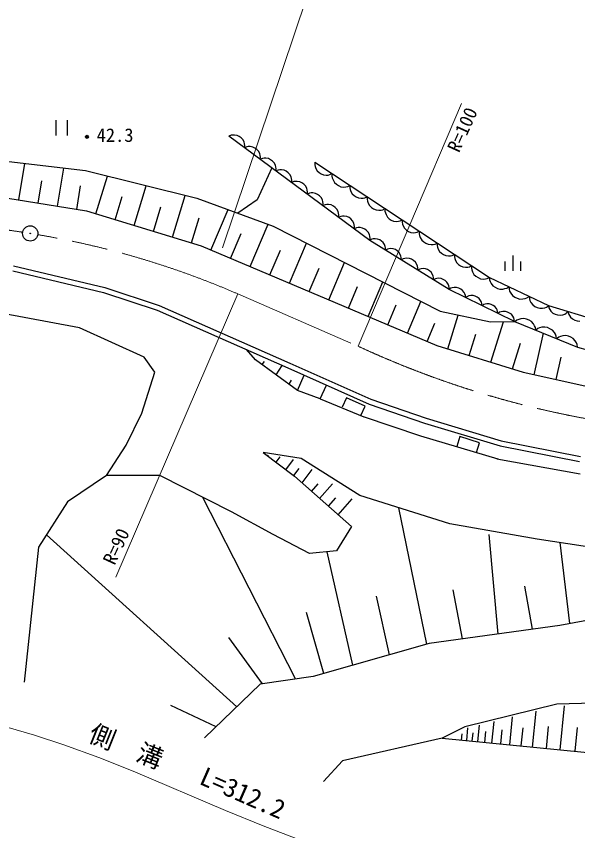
# Model space of a CAD drawing. Units: millimetres, scale not verified. Extents: x 40000 to 680000, y 20000 to 380000.
# Drawn here: x 352908 to 407658, y 240118 to 319520 of the extents above; entities that cross this region are included whole.
import ezdxf
from ezdxf.enums import TextEntityAlignment as Align

# ---------------------------------------------------------------- set-up
doc = ezdxf.new("R2010")
doc.units = ezdxf.units.MM
doc.header["$LTSCALE"] = 1000
doc.linetypes.add('CHAIN', pattern=[18.5, 12, -1.5, 3.5, -1.5])
for name, color, linetype, lineweight in [('M-BGD', 7, 'Continuous', 25), ('M-BMK', 2, 'CHAIN', 13), ('M-BMK-SRVR', 3, 'Continuous', 25), ('M-STR-HTXT', 7, 'Continuous', 13)]:
    doc.layers.add(name, color=color, linetype=linetype, lineweight=lineweight)
doc.styles.add('ＭＳ ゴシック', font='')
doc.styles.get('ＭＳ ゴシック').set_extended_font_data('MS Gothic')

msp = doc.modelspace()

# ---------------------------------------------------------------- linework, layer by layer
at = {"layer": 'M-BGD'}
for p, q in [((356752, 309405), (356752, 307905)), ((357892, 307905), (357892, 309405)), ((387401, 297674), (373635, 307838)), ((373849, 307916), (373645, 307831)), ((374009, 307940), (373849, 307916)), ((374199, 307942), (374009, 307940)), ((374450, 307898), (374199, 307942)), ((374656, 307793), (374450, 307898)), ((374839, 307658), (374656, 307793)), ((375000, 307492), (374839, 307658)), ((375116, 307265), (375000, 307492)), ((375170, 307083), (375116, 307265)), ((375194, 306923), (375170, 307083)), ((375173, 306703), (375194, 306923)), ((375378, 306788), (375173, 306703)), ((375537, 306812), (375378, 306788)), ((375727, 306813), (375537, 306812)), ((375978, 306769), (375727, 306813)), ((376184, 306665), (375978, 306769)), ((376368, 306529), (376184, 306665)), ((376529, 306363), (376368, 306529)), ((343775, 306369), (359663, 304470)), ((376644, 306136), (376529, 306363)), ((376699, 305954), (376644, 306136)), ((376723, 305795), (376699, 305954)), ((376702, 305574), (376723, 305795)), ((353170, 301616), (353754, 305176)), ((376906, 305659), (376702, 305574)), ((377066, 305683), (376906, 305659)), ((377256, 305685), (377066, 305683)), ((377507, 305641), (377256, 305685)), ((377713, 305536), (377507, 305641)), ((377896, 305401), (377713, 305536)), ((378057, 305235), (377896, 305401)), ((378173, 305007), (378057, 305235)), ((378227, 304825), (378173, 305007)), ((382028, 305282), (382018, 305049)), ((382018, 305049), (382052, 304883)), ((382028, 305282), (399042, 294066)), ((356925, 301000), (357536, 304724)), ((359663, 304470), (370521, 301775)), ((377843, 304731), (376385, 301633)), ((378251, 304666), (378227, 304825)), ((378230, 304445), (378251, 304666)), ((378435, 304531), (378230, 304445)), ((378594, 304555), (378435, 304531)), ((378784, 304556), (378594, 304555)), ((379035, 304512), (378784, 304556)), ((379241, 304407), (379035, 304512)), ((379425, 304272), (379241, 304407)), ((379586, 304106), (379425, 304272)), ((382052, 304883), (382120, 304695)), ((382120, 304695), (382254, 304462)), ((382254, 304462), (382432, 304297)), ((382432, 304297), (382633, 304165)), ((382633, 304165), (382855, 304066)), ((383488, 304080), (383698, 304181)), ((383698, 304181), (383687, 303937)), ((355047, 301308), (355406, 303493)), ((360675, 300255), (361795, 303941)), ((379701, 303879), (379586, 304106)), ((379756, 303697), (379701, 303879)), ((379780, 303538), (379756, 303697)), ((379759, 303317), (379780, 303538)), ((379963, 303402), (379759, 303317)), ((380123, 303426), (379963, 303402)), ((380313, 303428), (380123, 303426)), ((380564, 303384), (380313, 303428)), ((380770, 303279), (380564, 303384)), ((382855, 304066), (383122, 304034)), ((383122, 304034), (383321, 304046)), ((383321, 304046), (383488, 304080)), ((383687, 303937), (383723, 303762)), ((383723, 303762), (383794, 303564)), ((383794, 303564), (383935, 303321)), ((383935, 303321), (384123, 303147)), ((358803, 300692), (359177, 302976)), ((364407, 299120), (365586, 303000)), ((380953, 303144), (380770, 303279)), ((381114, 302978), (380953, 303144)), ((381230, 302750), (381114, 302978)), ((381284, 302568), (381230, 302750)), ((381308, 302409), (381284, 302568)), ((384123, 303147), (384333, 303008)), ((384333, 303008), (384566, 302904)), ((384566, 302904), (384846, 302871)), ((384846, 302871), (385056, 302884)), ((385056, 302884), (385230, 302920)), ((385230, 302920), (385451, 303026)), ((385451, 303026), (385441, 302793)), ((385441, 302793), (385475, 302626)), ((385475, 302626), (385543, 302438)), ((348476, 302386), (359742, 300538)), ((362541, 299688), (363231, 301957)), ((368139, 297986), (369378, 302059)), ((370521, 301775), (377960, 299066)), ((381287, 302188), (381308, 302409)), ((381492, 302274), (381287, 302188)), ((381651, 302298), (381492, 302274)), ((381841, 302299), (381651, 302298)), ((382092, 302255), (381841, 302299)), ((382298, 302150), (382092, 302255)), ((382482, 302015), (382298, 302150)), ((382643, 301849), (382482, 302015)), ((382758, 301622), (382643, 301849)), ((385543, 302438), (385677, 302206)), ((385677, 302206), (385856, 302040)), ((385856, 302040), (386056, 301908)), ((386056, 301908), (386278, 301810)), ((386278, 301810), (386545, 301778)), ((386545, 301778), (386744, 301790)), ((386744, 301790), (386911, 301824)), ((386911, 301824), (387121, 301925)), ((387121, 301925), (387111, 301680)), ((366273, 298553), (366998, 300939)), ((376385, 301633), (374501, 300326)), ((382813, 301440), (382758, 301622)), ((382837, 301280), (382813, 301440)), ((382816, 301060), (382837, 301280)), ((383020, 301145), (382816, 301060)), ((383180, 301169), (383020, 301145)), ((383370, 301170), (383180, 301169)), ((383621, 301127), (383370, 301170)), ((383827, 301022), (383621, 301127)), ((384010, 300886), (383827, 301022)), ((387111, 301680), (387146, 301506)), ((387146, 301506), (387217, 301308)), ((387217, 301308), (387358, 301064)), ((387358, 301064), (387546, 300890)), ((359742, 300538), (370938, 297135)), ((371896, 296730), (373561, 300668)), ((384171, 300720), (384010, 300886)), ((384287, 300493), (384171, 300720)), ((384341, 300311), (384287, 300493)), ((384365, 300152), (384341, 300311)), ((384344, 299931), (384365, 300152)), ((387546, 300890), (387756, 300752)), ((387756, 300752), (387990, 300648)), ((387990, 300648), (388269, 300614)), ((388269, 300614), (388479, 300627)), ((388479, 300627), (388654, 300663)), ((388654, 300663), (388874, 300769)), ((388874, 300769), (388864, 300536)), ((388864, 300536), (388899, 300370)), ((388899, 300370), (388966, 300182)), ((388966, 300182), (389100, 299949)), ((370005, 297418), (370752, 299873)), ((384549, 300016), (384344, 299931)), ((384708, 300040), (384549, 300016)), ((384898, 300042), (384708, 300040)), ((385149, 299998), (384898, 300042)), ((385355, 299893), (385149, 299998)), ((385539, 299758), (385355, 299893)), ((385700, 299592), (385539, 299758)), ((385815, 299365), (385700, 299592)), ((385870, 299183), (385815, 299365)), ((389100, 299949), (389279, 299784)), ((389279, 299784), (389479, 299652)), ((389479, 299652), (389702, 299553)), ((389702, 299553), (389968, 299521)), ((389968, 299521), (390168, 299533)), ((390168, 299533), (390334, 299567)), ((390334, 299567), (390544, 299668)), ((390544, 299668), (390534, 299435)), ((390534, 299435), (390568, 299269)), ((375727, 295110), (377474, 299243)), ((377960, 299066), (394241, 290769)), ((385894, 299023), (385870, 299183)), ((385873, 298803), (385894, 299023)), ((386077, 298888), (385873, 298803)), ((386237, 298912), (386077, 298888)), ((386427, 298913), (386237, 298912)), ((386678, 298870), (386427, 298913)), ((386884, 298765), (386678, 298870)), ((387067, 298629), (386884, 298765)), ((387228, 298463), (387067, 298629)), ((390568, 299269), (390636, 299081)), ((390636, 299081), (390770, 298849)), ((390770, 298849), (390949, 298683)), ((390949, 298683), (391149, 298551)), ((392004, 298467), (392214, 298568)), ((392214, 298568), (392204, 298323)), ((373812, 295920), (374835, 298341)), ((387344, 298236), (387228, 298463)), ((387398, 298054), (387344, 298236)), ((387575, 297778), (387388, 297682)), ((387422, 297895), (387398, 298054)), ((387401, 297674), (387422, 297895)), ((387724, 297813), (387575, 297778)), ((387903, 297829), (387724, 297813)), ((388144, 297806), (387903, 297829)), ((388346, 297723), (388144, 297806)), ((391149, 298551), (391371, 298452)), ((391371, 298452), (391638, 298420)), ((391638, 298420), (391837, 298432)), ((391837, 298432), (392004, 298467)), ((392204, 298323), (392239, 298148)), ((392239, 298148), (392310, 297951)), ((392310, 297951), (392451, 297707)), ((370938, 297135), (393924, 287418)), ((379558, 293491), (381214, 297408)), ((395117, 292879), (387401, 297674)), ((388530, 297609), (388346, 297723)), ((388694, 297464), (388530, 297609)), ((388821, 297258), (388694, 297464)), ((388886, 297091), (388821, 297258)), ((388921, 296942), (388886, 297091)), ((392451, 297707), (392639, 297533)), ((392639, 297533), (392849, 297394)), ((392849, 297394), (393083, 297291)), ((393083, 297291), (393362, 297257)), ((393362, 297257), (393572, 297270)), ((393572, 297270), (393747, 297306)), ((393747, 297306), (393967, 297412)), ((393967, 297412), (393957, 297179)), ((393957, 297179), (393992, 297013)), ((393992, 297013), (394059, 296824)), ((377643, 294301), (378671, 296733)), ((388917, 296732), (388921, 296942)), ((389104, 296828), (388917, 296732)), ((389253, 296863), (389104, 296828)), ((389432, 296878), (389253, 296863)), ((389672, 296856), (389432, 296878)), ((389875, 296773), (389672, 296856)), ((390058, 296659), (389875, 296773)), ((390223, 296514), (390058, 296659)), ((390349, 296308), (390223, 296514)), ((390415, 296141), (390349, 296308)), ((394059, 296824), (394193, 296592)), ((394193, 296592), (394372, 296426)), ((394372, 296426), (394572, 296294)), ((394572, 296294), (394795, 296196)), ((394795, 296196), (395061, 296164)), ((395061, 296164), (395261, 296176)), ((395261, 296176), (395427, 296210)), ((395427, 296210), (395637, 296311)), ((395637, 296311), (395627, 296078)), ((401316, 296201), (401316, 294701)), ((383389, 291872), (384929, 295515)), ((390449, 295992), (390415, 296141)), ((390446, 295782), (390449, 295992)), ((390643, 295883), (390446, 295782)), ((390800, 295920), (390643, 295883)), ((390989, 295936), (390800, 295920)), ((391243, 295913), (390989, 295936)), ((391457, 295825), (391243, 295913)), ((391651, 295704), (391457, 295825)), ((391824, 295552), (391651, 295704)), ((391958, 295335), (391824, 295552)), ((395627, 296078), (395661, 295912)), ((395661, 295912), (395729, 295724)), ((395729, 295724), (395863, 295491)), ((395863, 295491), (396042, 295326)), ((400566, 295601), (400566, 294701)), ((402066, 295601), (402066, 294701)), ((352556, 294689), (361401, 292606)), ((352646, 295181), (361538, 293087)), ((381474, 292681), (382432, 294949)), ((392027, 295158), (391958, 295335)), ((392063, 295001), (392027, 295158)), ((392060, 294779), (392063, 295001)), ((392247, 294875), (392060, 294779)), ((392395, 294910), (392247, 294875)), ((392575, 294925), (392395, 294910)), ((392815, 294903), (392575, 294925)), ((393017, 294820), (392815, 294903)), ((393201, 294706), (393017, 294820)), ((393365, 294561), (393201, 294706)), ((396042, 295326), (396242, 295194)), ((396242, 295194), (396464, 295095)), ((396464, 295095), (396731, 295063)), ((396731, 295063), (396930, 295075)), ((396930, 295075), (397097, 295109)), ((397097, 295109), (397307, 295210)), ((397307, 295210), (397297, 294966)), ((397297, 294966), (397332, 294791)), ((397332, 294791), (397403, 294593)), ((397403, 294593), (397544, 294349)), ((393492, 294355), (393365, 294561)), ((393557, 294187), (393492, 294355)), ((393592, 294039), (393557, 294187)), ((393589, 293829), (393592, 294039)), ((393775, 293925), (393589, 293829)), ((393924, 293959), (393775, 293925)), ((394103, 293975), (393924, 293959)), ((394344, 293953), (394103, 293975)), ((394546, 293869), (394344, 293953)), ((394730, 293755), (394546, 293869)), ((397544, 294349), (397732, 294176)), ((397732, 294176), (397942, 294037)), ((397942, 294037), (398176, 293933)), ((398176, 293933), (398455, 293900)), ((398455, 293900), (398665, 293913)), ((398665, 293913), (398840, 293949)), ((398840, 293949), (399060, 294054)), ((399042, 294066), (404797, 291309)), ((399042, 294066), (399065, 293822)), ((399065, 293822), (399124, 293654)), ((361538, 293087), (366831, 291323)), ((385305, 291062), (386194, 293166)), ((387220, 290252), (388644, 293622)), ((394894, 293611), (394730, 293755)), ((395021, 293405), (394894, 293611)), ((395086, 293237), (395021, 293405)), ((395121, 293089), (395086, 293237)), ((395282, 292998), (395106, 292884)), ((395117, 292879), (395121, 293089)), ((395427, 293048), (395282, 292998)), ((395603, 293081), (395427, 293048)), ((395845, 293083), (395603, 293081)), ((396055, 293021), (395845, 293083)), ((396249, 292925), (396055, 293021)), ((399124, 293654), (399222, 293468)), ((399222, 293468), (399394, 293246)), ((399394, 293246), (399603, 293099)), ((399603, 293099), (399831, 292990)), ((400564, 292965), (400732, 293024)), ((400732, 293024), (400936, 293159)), ((400936, 293159), (400960, 292903)), ((361401, 292606), (366651, 290856)), ((401481, 289759), (395117, 292879)), ((396427, 292798), (396249, 292925)), ((396573, 292606), (396427, 292798)), ((396655, 292446), (396573, 292606)), ((396704, 292301), (396655, 292446)), ((396722, 292092), (396704, 292301)), ((396898, 292206), (396722, 292092)), ((397043, 292255), (396898, 292206)), ((397220, 292289), (397043, 292255)), ((397461, 292291), (397220, 292289)), ((397671, 292228), (397461, 292291)), ((397865, 292133), (397671, 292228)), ((399831, 292990), (400076, 292919)), ((400076, 292919), (400358, 292924)), ((400358, 292924), (400564, 292965)), ((400960, 292903), (401022, 292727)), ((401022, 292727), (401124, 292532)), ((401124, 292532), (401305, 292299)), ((401305, 292299), (401524, 292145)), ((402706, 292067), (402920, 292208)), ((402920, 292208), (402943, 291964)), ((391051, 288633), (392359, 291728)), ((398043, 292006), (397865, 292133)), ((398189, 291814), (398043, 292006)), ((398271, 291653), (398189, 291814)), ((398320, 291509), (398271, 291653)), ((398338, 291299), (398320, 291509)), ((398641, 291454), (398505, 291407)), ((398808, 291486), (398641, 291454)), ((399036, 291487), (398808, 291486)), ((399234, 291428), (399036, 291487)), ((399418, 291338), (399234, 291428)), ((401524, 292145), (401762, 292031)), ((401762, 292031), (402019, 291957)), ((402019, 291957), (402314, 291962)), ((402314, 291962), (402530, 292005)), ((402530, 292005), (402706, 292067)), ((402943, 291964), (403002, 291796)), ((403002, 291796), (403099, 291610)), ((403099, 291610), (403272, 291387)), ((366651, 290856), (379394, 285243)), ((366831, 291323), (379597, 285700)), ((389136, 289443), (389955, 291382)), ((394241, 290769), (399154, 289720)), ((398505, 291407), (398338, 291299)), ((399586, 291218), (399418, 291338)), ((399724, 291037), (399586, 291218)), ((399801, 290885), (399724, 291037)), ((399848, 290749), (399801, 290885)), ((399865, 290551), (399848, 290749)), ((400041, 290665), (399865, 290551)), ((400185, 290715), (400041, 290665)), ((400362, 290748), (400185, 290715)), ((400604, 290750), (400362, 290748)), ((400813, 290687), (400604, 290750)), ((401007, 290592), (400813, 290687)), ((403272, 291387), (403481, 291241)), ((403481, 291241), (403708, 291132)), ((403708, 291132), (403954, 291061)), ((403954, 291061), (404236, 291065)), ((404236, 291065), (404442, 291107)), ((404442, 291107), (404610, 291166)), ((404610, 291166), (404814, 291301)), ((404797, 291309), (412437, 288996)), ((404797, 291309), (404853, 291083)), ((404853, 291083), (404934, 290933)), ((404934, 290933), (405052, 290772)), ((405052, 290772), (405247, 290588)), ((406538, 290573), (406711, 290729)), ((406711, 290729), (406768, 290503)), ((394977, 287092), (395999, 290394)), ((401185, 290465), (401007, 290592)), ((401332, 290273), (401185, 290465)), ((401414, 290112), (401332, 290273)), ((401463, 289968), (401414, 290112)), ((401481, 289759), (401463, 289968)), ((401732, 289894), (401527, 289740)), ((401903, 289967), (401732, 289894)), ((402116, 290024), (401903, 289967)), ((402410, 290047), (402116, 290024)), ((402672, 289988), (402410, 290047)), ((402916, 289889), (402672, 289988)), ((403144, 289749), (402916, 289889)), ((405247, 290588), (405465, 290480)), ((405465, 290480), (405695, 290410)), ((405695, 290410), (405936, 290379)), ((405936, 290379), (406200, 290424)), ((406200, 290424), (406388, 290493)), ((406388, 290493), (406538, 290573)), ((406768, 290503), (406848, 290354)), ((406848, 290354), (406966, 290192)), ((406966, 290192), (407161, 290008)), ((407161, 290008), (407379, 289900)), ((407379, 289900), (407609, 289831)), ((407609, 289831), (407850, 289799)), ((392967, 287823), (393717, 289598)), ((399154, 289720), (401481, 289759)), ((399187, 285789), (400411, 289741)), ((401481, 289759), (407644, 287263)), ((403340, 289528), (403144, 289749)), ((403453, 289340), (403340, 289528)), ((403526, 289168), (403453, 289340)), ((403566, 288914), (403526, 289168)), ((403771, 289069), (403566, 288914)), ((403943, 289141), (403771, 289069)), ((404155, 289198), (403943, 289141)), ((404449, 289221), (404155, 289198)), ((404711, 289163), (404449, 289221)), ((404955, 289064), (404711, 289163)), ((405184, 288924), (404955, 289064)), ((397082, 286441), (397731, 288535)), ((403418, 284572), (404316, 288611)), ((405379, 288702), (405184, 288924)), ((405492, 288514), (405379, 288702)), ((405565, 288342), (405492, 288514)), ((405605, 288088), (405565, 288342)), ((405810, 288243), (405605, 288088)), ((405982, 288316), (405810, 288243)), ((406194, 288372), (405982, 288316)), ((406489, 288395), (406194, 288372)), ((406750, 288337), (406489, 288395)), ((406995, 288238), (406750, 288337)), ((407223, 288098), (406995, 288238)), ((401291, 285137), (402067, 287642)), ((407418, 287876), (407223, 288098)), ((407531, 287688), (407418, 287876)), ((407604, 287516), (407531, 287688)), ((407644, 287263), (407604, 287516)), ((393924, 287418), (402344, 284811)), ((407644, 287263), (413748, 285584)), ((376881, 285558), (377120, 285879)), ((405566, 284094), (406057, 286302)), ((378248, 284561), (378843, 285486)), ((379394, 285243), (387307, 281717)), ((379597, 285700), (387490, 282182)), ((380320, 283050), (380993, 284530)), ((402344, 284811), (410936, 282901)), ((379512, 283639), (379756, 284044)), ((382534, 282210), (383170, 283560)), ((382534, 282210), (386806, 280482)), ((385102, 282320), (384693, 281408)), ((386927, 281500), (385102, 282320)), ((387490, 282182), (392879, 280323)), ((386517, 280588), (386927, 281500)), ((387307, 281717), (392726, 279847)), ((386733, 280507), (392320, 278620)), ((392879, 280323), (400201, 278135)), ((392726, 279847), (400081, 277649)), ((392320, 278620), (399855, 276371)), ((396167, 278544), (395866, 277591)), ((398074, 277943), (396167, 278544)), ((397774, 276989), (398074, 277943)), ((400201, 278135), (407927, 276609)), ((400081, 277649), (407841, 276116)), ((377449, 276640), (377515, 276727)), ((378246, 276037), (378637, 276553)), ((399778, 276385), (407906, 274921)), ((379203, 275313), (379950, 276300)), ((379967, 274735), (380503, 275444)), ((380779, 274025), (381765, 275329)), ((381712, 273202), (382358, 273935)), ((382487, 272519), (383729, 273926)), ((380137, 254913), (371086, 272619)), ((383358, 271749), (384078, 272566)), ((384303, 270916), (385677, 272474)), ((392942, 258292), (390203, 271606)), ((374401, 252202), (355853, 268971)), ((399885, 259289), (399019, 268993)), ((406888, 260308), (405944, 268208)), ((385725, 256252), (383239, 267308)), ((403252, 259757), (402489, 263957)), ((389312, 257266), (388027, 262987)), ((396429, 258809), (395522, 263605)), ((382906, 255455), (381207, 261400)), ((376916, 254453), (373638, 258946)), ((372396, 250260), (367994, 252332)), ((403262, 248275), (403607, 251773)), ((405947, 248010), (406369, 252286)), ((401044, 248494), (401311, 251207)), ((396835, 248909), (396956, 250133)), ((397920, 248802), (398078, 250410)), ((399296, 248666), (399503, 250761)), ((402153, 248384), (402325, 250133)), ((404604, 248143), (404815, 250281)), ((407398, 247867), (407627, 250186)), ((396338, 248958), (396398, 249570)), ((397377, 248855), (397457, 249659)), ((398608, 248734), (398711, 249782)), ((400170, 248580), (400304, 249937))]:
    msp.add_line(p, q, dxfattribs=at)
for points in [[(361718, 274765), (363622, 277712), (365153, 280827), (366410, 284817), (365371, 286293), (359086, 289135), (348755, 291049), (342415, 291267), (331811, 291431), (326782, 290830), (325853, 288480)], [(382534, 282210), (380320, 283050), (376249, 286020), (375347, 287026)], [(380320, 283050), (376249, 286020), (375347, 287026)], [(395188, 270027), (386419, 272806), (380680, 276413), (376991, 276987), (380024, 274691), (385600, 269772), (384124, 267394), (381518, 267140), (377952, 268984), (373893, 271198), (366896, 274740), (361718, 274765), (357905, 272182), (355077, 267755), (353662, 254595)], [(430734, 265221), (420358, 266829), (411176, 267403), (403715, 268551), (395188, 270027)], [(421704, 262415), (415195, 261851), (405930, 260130), (393172, 258357), (381858, 255159), (376692, 254421), (371257, 249157)], [(486674, 244841), (410425, 252589), (405628, 252466), (396650, 250252), (394437, 249145), (474253, 241274)], [(394437, 249145), (384726, 246939), (382867, 244917)]]:
    msp.add_lwpolyline(points, dxfattribs=at)
for radius in [150, 90, 30]:
    msp.add_circle((359794, 307765), radius, dxfattribs=at)
at = {"layer": 'M-BMK'}
msp.add_line((374529, 292447), (386263, 287346), dxfattribs=at)
for centre, radius, start, end in [((339751, 209614), 89914, 81.18759, 113.69571), ((341052, 215239), 84154, 66.55849, 80.45454), ((425048, 370991), 92200, 245.12369, 263.03619)]:
    msp.add_arc(centre, radius, start, end, dxfattribs=at)
at = {"layer": 'M-BMK-SRVR'}
for radius in [750, 30]:
    msp.add_circle((354267, 298348), radius, dxfattribs=at)
at = {"layer": 'M-STR-HTXT'}
for p, q in [((382658, 325650), (373010, 296939)), ((386263, 287346), (396313, 311016)), ((362631, 264846), (374529, 292447))]:
    msp.add_line(p, q, dxfattribs=at)
msp.add_lwpolyline([(312425, 247666), (314997, 248694), (317599, 249619), (319857, 250317), (322145, 250917), (324462, 251430), (326820, 251844), (329204, 252148), (331607, 252347), (334026, 252442), (336454, 252437), (338887, 252334), (341522, 252117), (344149, 251793), (346763, 251365), (349355, 250839), (352116, 250164), (354684, 249430), (357557, 248493), (360951, 247251), (364301, 245914), (373313, 242093), (376995, 240582), (380610, 239206)], dxfattribs=at)

# ---------------------------------------------------------------- texts
at = {"layer": 'M-BGD', "style": 'ＭＳ ゴシック'}
msp.add_text('42.3', height=1320, dxfattribs=at).set_placement((360746, 306880), align=Align.BOTTOM_LEFT)
at = {"layer": 'M-STR-HTXT', "style": 'ＭＳ ゴシック'}
for s, height, rotation, p in [('R=100', 1320, 65.7, (396447, 305986)), ('R=90', 1320, 65.3, (362858, 265767)), ('側\u3000溝', 1833, 338.162, (359608, 248393)), ('L=312.2', 1833, 336.269, (370417, 244213))]:
    msp.add_text(s, height=height, rotation=rotation, dxfattribs=at).set_placement(p, align=Align.BOTTOM_LEFT)

doc.saveas('drawing.dxf')
